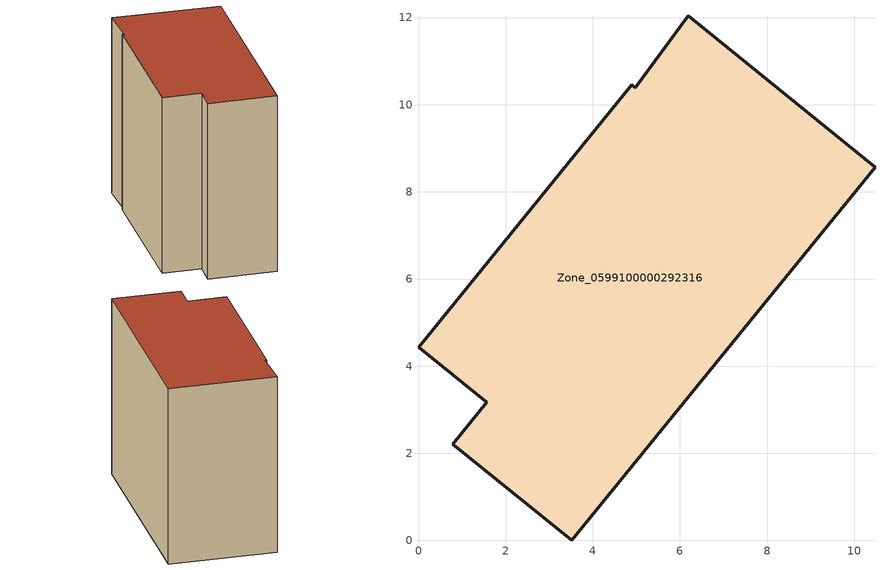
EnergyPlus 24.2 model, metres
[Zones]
Zone_0599100000292316
 floor ground (C_G): 6.19,12.05 10.48,8.56 3.52,0 0.79,2.21 1.57,3.17 0,4.43 4.89,10.45 4.97,10.39 z0
 wall outside (C_F): 4.89,10.45 0,4.43 1.57,3.17 0.79,2.21 3.52,0 10.48,8.56 6.19,12.05 4.97,10.39 4.89,10.45 z0:9.47
 roof outside (C_R): 10.48,8.56 6.19,12.05 4.97,10.39 4.89,10.45 0,4.43 1.57,3.17 0.79,2.21 3.52,0 z9.47
[BUILDING]
Pand.0599100000292316: North Axis=0; Terrain=City; Loads Convergence Tolerance Value=0.04; Temperature Convergence Tolerance Value=0.4; Solar Distribution=FullExterior; Maximum Number of Warmup Days=25; Minimum Number of Warmup Days=1
[Site:Location]
Rotterdam.The.Hague.AP_ZH_NLD Design_Conditions: Latitude=51.96; Longitude=4.45; Time Zone=1; Elevation=-4.5
[SITE:GROUNDTEMPERATURE:BUILDINGSURFACE]
18, 18, 18, 18, 18, 18, 18, 18, 18, 18, 18, 18
[MATERIAL] Thermal Absorptance=0.9; Solar Absorptance=0.7; Visible Absorptance=0.7
Name | Roughness | Thickness | Conductivity | Density | Specific Heat
G.TC.1946 | MediumSmooth | 0.15 | 1 | 540 | 1210
F.TC.1946 | Rough | 0.3 | 0.857143 | 1920 | 840
R.TC.1946 | MediumRough | 0.2 | 0.909091 | 1500 | 1000
[CONSTRUCTION]
C_G: G.TC.1946
C_F: F.TC.1946
C_R: R.TC.1946
[ZONE]
Zone_0599100000292316: Type=1; Multiplier=1; Ceiling Height=Autocalculate; Volume=Autocalculate; Floor Area=autocalculate; Part of Total Floor Area=Yes
[ZONEINFILTRATION:DESIGNFLOWRATE]
Infil_Zone_0599100000292316: Zone or ZoneList or Space or SpaceList=Zone_0599100000292316; Schedule=AlwaysOn; Design Flow Rate Calculation Method=Flow/Area; Flow Rate per Floor Area=0.003; Constant Term Coefficient=1; Temperature Term Coefficient=0; Velocity Term Coefficient=0; Velocity Squared Term Coefficient=0
[HVACTEMPLATE:ZONE:IDEALLOADSAIRSYSTEM]
Zone_0599100000292316: Maximum Heating Supply Air Temperature=50; Minimum Cooling Supply Air Temperature=13; Maximum Heating Supply Air Humidity Ratio=0.0156; Minimum Cooling Supply Air Humidity Ratio=0.0077; Heating Limit=NoLimit; Cooling Limit=NoLimit; Dehumidification Control Type=ConstantSensibleHeatRatio; Cooling Sensible Heat Ratio=0.7; Dehumidification Setpoint=60; Humidification Control Type=None; Humidification Setpoint=30; Outdoor Air Method=None; Outdoor Air Flow Rate per Person=0.00944; Outdoor Air Flow Rate per Zone Floor Area=0; Outdoor Air Flow Rate per Zone=0; Demand Controlled Ventilation Type=None; Outdoor Air Economizer Type=NoEconomizer; Heat Recovery Type=None; Sensible Heat Recovery Effectiveness=0.7; Latent Heat Recovery Effectiveness=0.65
[ZONECONTROL:THERMOSTAT]
ThermostatControl_Zone_0599100000292316: Zone or ZoneList=Zone_0599100000292316; Control Type Schedule=DualSetpointControlType; Control 1=Thermostat_Zone_0599100000292316; Temperature Difference Between Cutout And Setpoint=0
[THERMOSTATSETPOINT:DUALSETPOINT]
Thermostat_Zone_0599100000292316: Heating Setpoint Temperature Schedule=HeatingSetpoint_Zone_0599100000292316; Cooling Setpoint Temperature Schedule=CoolingSetpoint_Zone_0599100000292316
[SCHEDULE:COMPACT]
HeatingSetpoint_Zone_0599100000292316: Through: 12/31, For: AllDays, Until: 24:00, 21
CoolingSetpoint_Zone_0599100000292316: Through: 12/31, For: AllDays, Until: 24:00, 24
DualSetpointControlType: Through: 12/31, For: AllDays, Until: 24:00, 4
AlwaysOn: Through: 12/31, For: AllDays, Until: 24:00, 1
